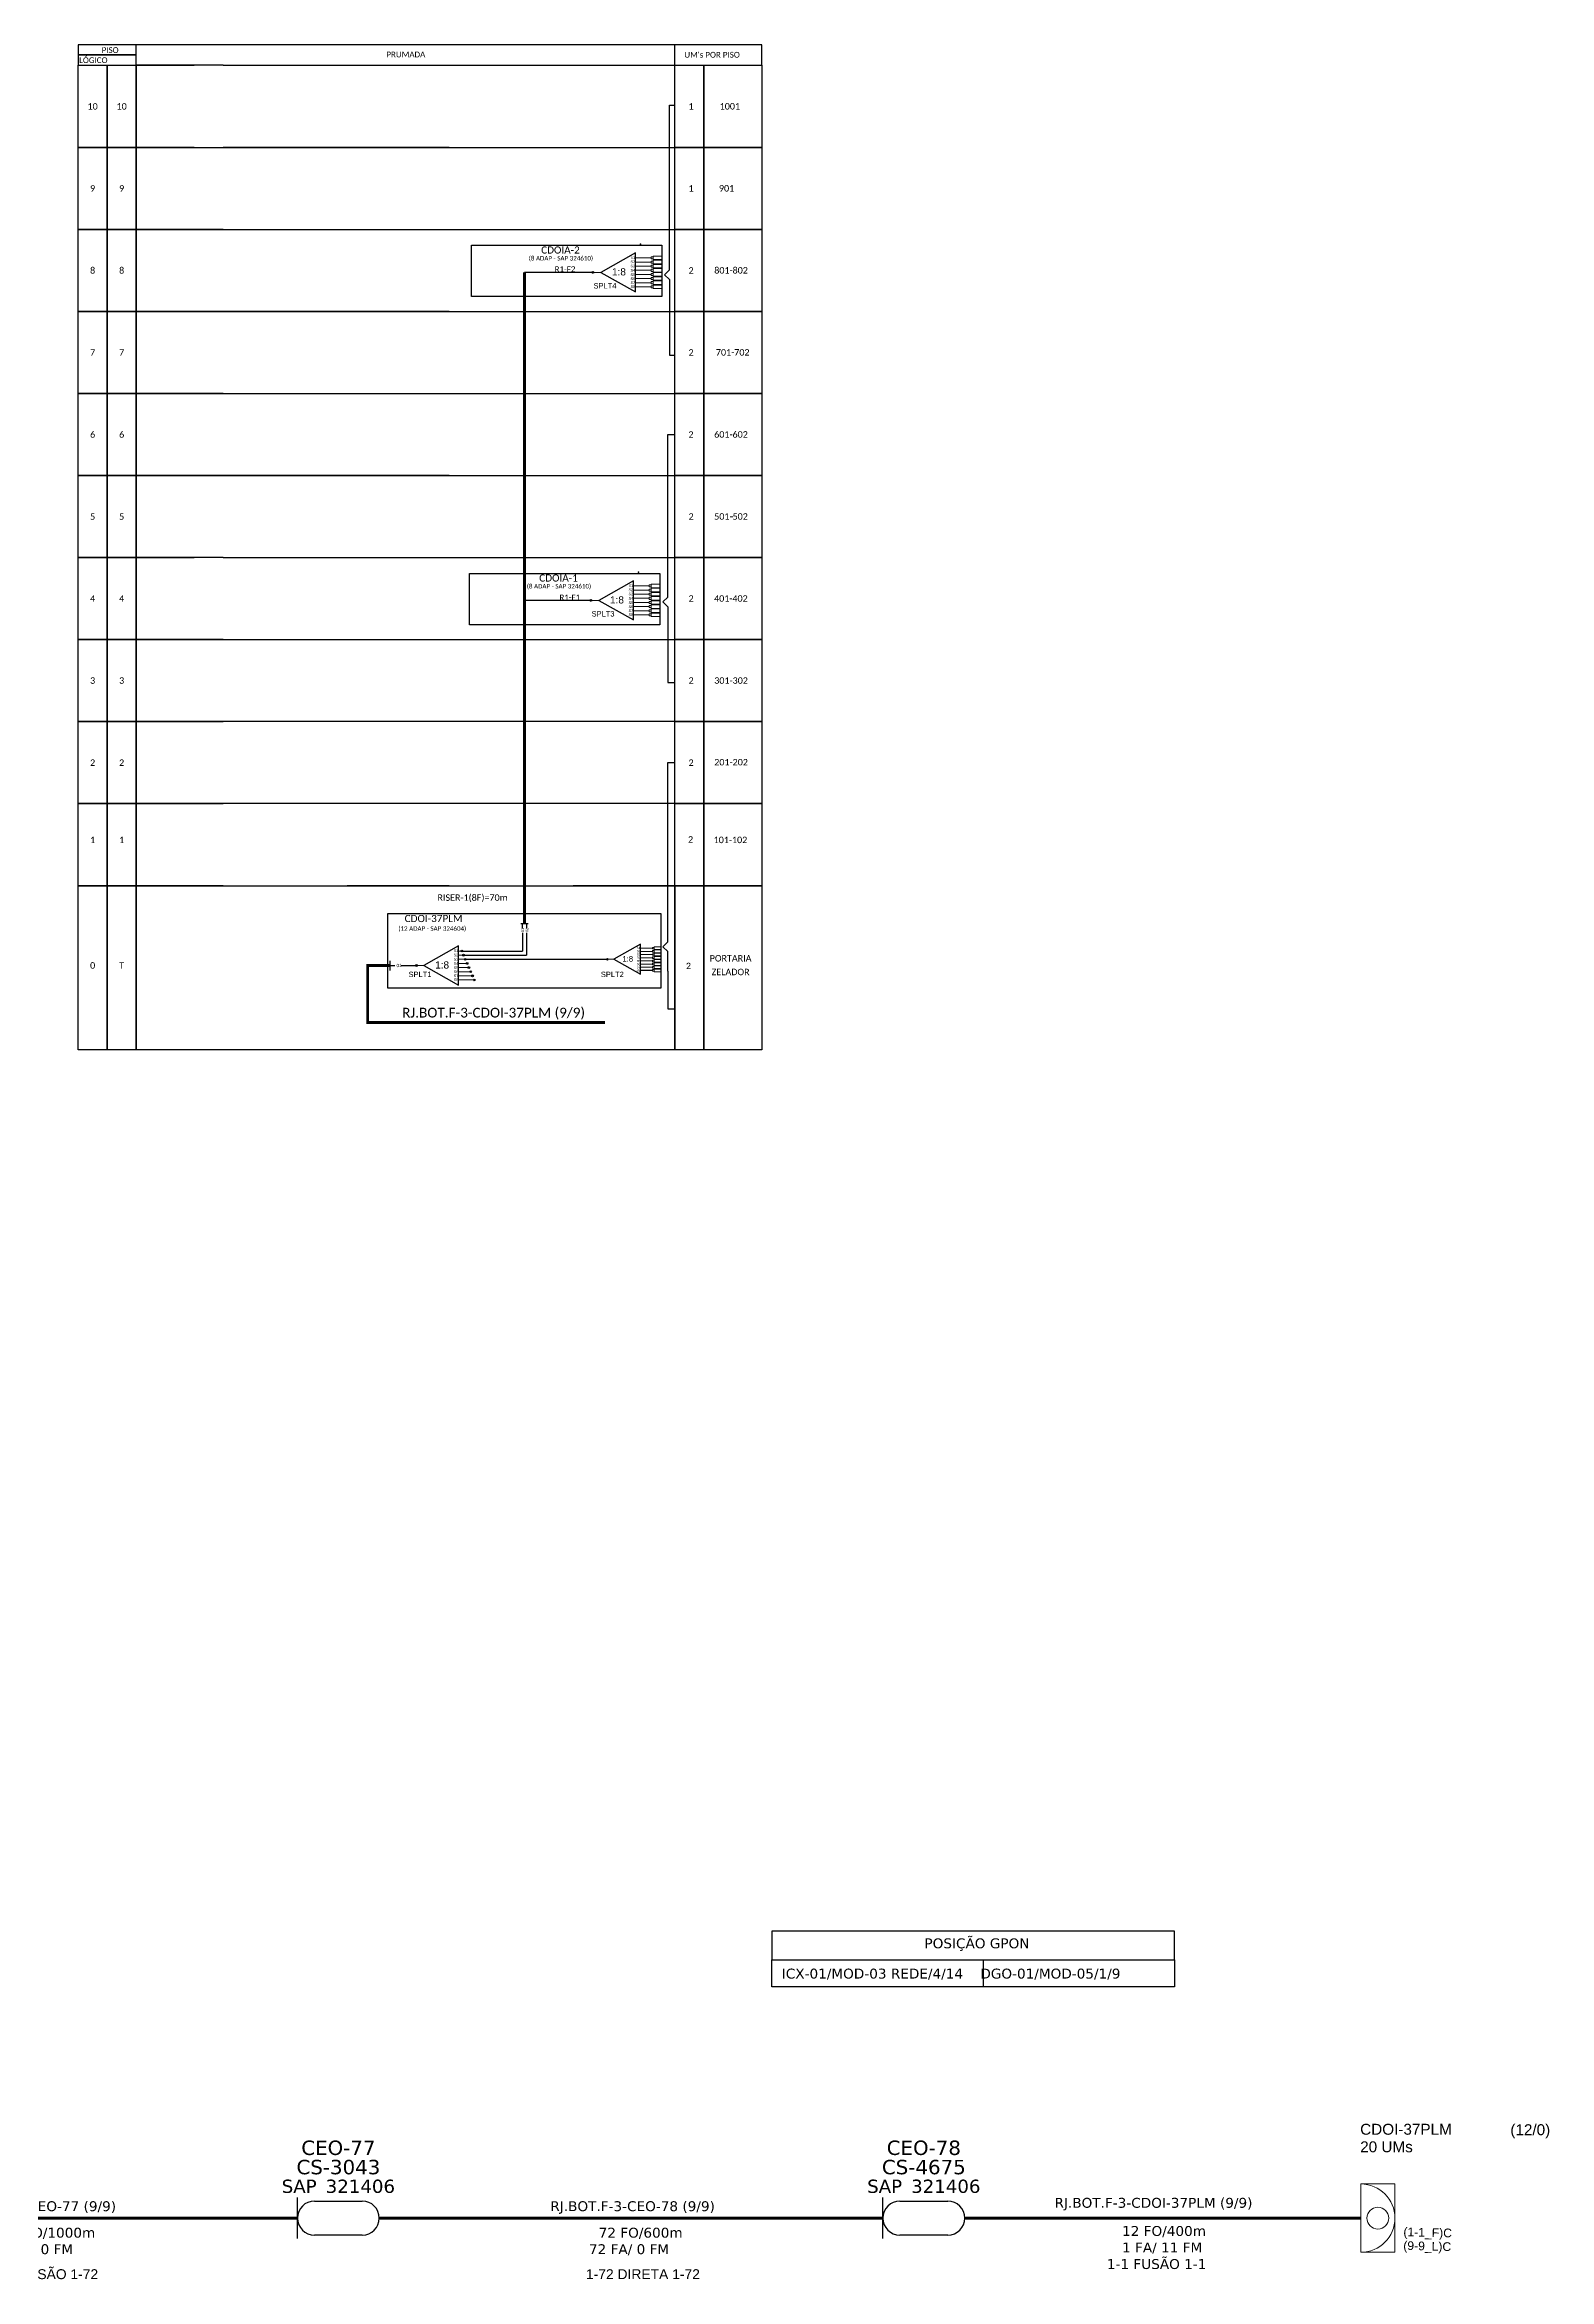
# Model space of a CAD drawing. Header units: millimetres. Extents: x 617751 to 636088, y 68402 to 77988.
# Drawn here: x 635822.5 to 636088.4, y 71635.4 to 72030.4 of the extents above; entities that cross this region are included whole.
import ezdxf
from ezdxf.enums import TextEntityAlignment as Align

# ---------------------------------------------------------------- set-up
doc = ezdxf.new("R2010")
doc.units = ezdxf.units.MM
doc.header["$LTSCALE"] = 3
doc.header["$MEASUREMENT"] = 0
for name, color, linetype, lineweight in [("20.0-LEGENDA DOS CDO'S", 1, 'Continuous', 0), ('20.1-CDO_INTERIOR', 1, 'Continuous', 0), ('40.1-ETIQUETAS', 1, 'Continuous', 20)]:
    doc.layers.add(name, color=color, linetype=linetype, lineweight=lineweight)
for name, color, linetype in [('20.4-CEOS', 1, 'Continuous'), ('20.5-CABO AÉREO', 1, 'FENCELINE1'), ('CAP a Instalar', 1, 'Continuous'), ('CD a instalar', 1, 'Continuous'), ('CEOS', 1, 'Continuous')]:
    doc.layers.add(name, color=color, linetype=linetype)
doc.styles.add('ARIAL', font='arial.ttf')
doc.styles.add('siredit', font='verdana.ttf')
doc.styles.get("Standard").update_dxf_attribs({"font": 'arial.ttf'})
doc.styles.add('style0', font='arial.ttf', dxfattribs={"height": 1.137214})
doc.styles.add('WMF-Calibri0', font='CALIBRI.TTF')
doc.linetypes.add('FENCELINE1', pattern='A,0.25,-0.1,[133,ltypeshp.shx,S=0.1,R=0,X=-0.1,Y=0],-0.1,1', length=1.45)

# ---------------------------------------------------------------- blocks, each defined once
blk = doc.blocks.new('A$C415C251F')
at = {"color": 3}
blk.add_point((0, 0), dxfattribs=at)
blk = doc.blocks.new('LEG_CDOIA8_C-SPLT_DIR')
at = {"color": 3}
blk.add_blockref('A$C415C251F', (0, 0), dxfattribs=at)
at = {"color": 1, "style": 'WMF-Calibri0', "flags": 4}
blk.add_attdef('CDO', (-26.84, -2.61), '', height=2, dxfattribs=at)
blk.add_attdef('MODELO', text='', height=1.5, dxfattribs=at).set_placement((-22.23, -4.54), align=Align.CENTER)
at = {"style": 'ARIAL', "flags": 4}
blk.add_attdef('SPLITAGEM', text='', height=1.5, dxfattribs=at).set_placement((-18.36, -12.59), align=Align.CENTER)
blk = doc.blocks.new('SPLT_1-8_SC-APC')
at = {"color": 1}
blk.add_lwpolyline([(-7.37, -2.1), (-17.04, -7.55), (-7.37, -13), (-7.37, -2.1)], dxfattribs=at)
at = {"color": 3, "lineweight": 0}
for points in [[(-2.99, -3.51), (-7.37, -3.51)], [(-7.37, -4.66), (-2.99, -4.66)], [(-7.37, -5.82), (-2.99, -5.82)], [(-2.41, -3.02), (-2.41, -4)], [(-2.41, -3.02), (0, -3.02)], [(-2.41, -4), (0, -4)], [(-2.41, -4.17), (-2.41, -5.16)], [(-2.41, -4.17), (0, -4.17)], [(-2.41, -5.16), (0, -5.16)], [(-2.41, -5.32), (-2.41, -6.31)], [(-2.41, -5.32), (0, -5.32)], [(-7.37, -6.97), (-2.99, -6.97)], [(-7.37, -8.12), (-2.99, -8.12)], [(-7.37, -9.28), (-2.99, -9.28)], [(-7.37, -10.43), (-2.99, -10.43)], [(-7.37, -11.58), (-2.99, -11.58)], [(-2.41, -6.31), (0, -6.31)], [(-2.41, -6.48), (-2.41, -7.46)], [(-2.41, -6.48), (0, -6.48)], [(-2.41, -7.46), (0, -7.46)], [(-2.41, -7.63), (-2.41, -8.62)], [(-2.41, -7.63), (0, -7.63)], [(-2.41, -8.62), (0, -8.62)], [(-2.41, -8.78), (-2.41, -9.77)], [(-2.41, -8.78), (0, -8.78)], [(-2.41, -9.77), (0, -9.77)], [(-2.41, -9.94), (-2.41, -10.92)], [(-2.41, -9.94), (0, -9.94)], [(-2.41, -10.92), (0, -10.92)], [(-2.41, -11.09), (-2.41, -12.08)], [(-2.41, -11.09), (0, -11.09)], [(-2.41, -12.08), (0, -12.08)]]:
    blk.add_lwpolyline(points, dxfattribs=at)
for points in [[(-2.99, -3.22), (-2.41, -3.22), (-2.41, -3.8), (-2.99, -3.8)], [(-2.99, -4.38), (-2.41, -4.38), (-2.41, -4.95), (-2.99, -4.95)], [(-2.99, -5.53), (-2.41, -5.53), (-2.41, -6.1), (-2.99, -6.1)], [(-2.99, -6.68), (-2.41, -6.68), (-2.41, -7.26), (-2.99, -7.26)], [(-2.99, -7.84), (-2.41, -7.84), (-2.41, -8.41), (-2.99, -8.41)], [(-2.99, -8.99), (-2.41, -8.99), (-2.41, -9.56), (-2.99, -9.56)], [(-2.99, -10.14), (-2.41, -10.14), (-2.41, -10.72), (-2.99, -10.72)], [(-2.99, -11.3), (-2.41, -11.3), (-2.41, -11.87), (-2.99, -11.87)]]:
    blk.add_lwpolyline(points, close=True, dxfattribs=at)
at = {"color": 1, "lineweight": 0}
blk.add_lwpolyline([(-17.04, -7.55), (-19.26, -7.55)], dxfattribs=at)
at = {"color": 1, "style": 'ARIAL'}
for s, height, p in [('S1', 0.75, (-8.74, -3.78)), ('S2', 0.75, (-8.74, -4.97)), ('S3', 0.75, (-8.74, -6.18)), ('1:8', 2, (-13.91, -8.4)), ('S4', 0.75, (-8.74, -7.36)), ('S5', 0.75, (-8.74, -8.57)), ('S6', 0.75, (-8.74, -9.69)), ('S7', 0.75, (-8.74, -10.78)), ('S8', 0.75, (-8.74, -11.9))]:
    blk.add_text(s, height=height, dxfattribs=at).set_placement(p)
blk = doc.blocks.new('SPLT_1-8_DIV_DIR')
h = blk.add_hatch(color=3)
h.dxf.hatch_style = 1
edge = h.paths.add_edge_path()
edge.add_arc((12.77, 4.04), 0.242, 0, 360)
h = blk.add_hatch(color=3)
h.dxf.hatch_style = 1
edge = h.paths.add_edge_path()
edge.add_arc((13.27, 2.88), 0.242, 0, 360)
h = blk.add_hatch(color=3)
h.dxf.hatch_style = 1
edge = h.paths.add_edge_path()
edge.add_arc((13.77, 1.73), 0.242, 0, 360)
h = blk.add_hatch(color=3)
h.dxf.hatch_style = 1
edge = h.paths.add_edge_path()
edge.add_arc((14.27, 0.58), 0.242, 0, 360)
h = blk.add_hatch(color=3)
h.dxf.hatch_style = 1
edge = h.paths.add_edge_path()
edge.add_arc((14.77, -0.58), 0.242, 0, 360)
h = blk.add_hatch(color=3)
h.dxf.hatch_style = 1
edge = h.paths.add_edge_path()
edge.add_arc((15.27, -1.73), 0.242, 0, 360)
h = blk.add_hatch(color=3)
h.dxf.hatch_style = 1
edge = h.paths.add_edge_path()
edge.add_arc((15.77, -2.88), 0.242, 0, 360)
h = blk.add_hatch(color=3)
h.dxf.hatch_style = 1
edge = h.paths.add_edge_path()
edge.add_arc((16.27, -4.04), 0.242, 0, 360)
at = {"color": 1, "lineweight": 0}
blk.add_lwpolyline([(2.22, 0), (0, 0)], dxfattribs=at)
at = {"color": 1}
blk.add_lwpolyline([(11.89, 5.45), (2.22, 0), (11.89, -5.45), (11.89, 5.45)], dxfattribs=at)
at = {"color": 7, "lineweight": 0}
for points in [[(12.77, 4.04), (11.89, 4.04)], [(11.89, 2.88), (13.27, 2.88)], [(11.89, 1.73), (13.77, 1.73)], [(11.89, 0.58), (14.27, 0.58)], [(11.89, -0.58), (14.77, -0.58)], [(11.89, -1.73), (15.27, -1.73)], [(11.89, -2.88), (15.77, -2.88)], [(11.89, -4.04), (16.27, -4.04)]]:
    blk.add_lwpolyline(points, dxfattribs=at)
at = {"color": 3}
for centre in [(12.77, 4.04), (13.27, 2.88), (13.77, 1.73), (14.27, 0.58), (14.77, -0.58), (15.27, -1.73), (15.77, -2.88), (16.27, -4.04)]:
    blk.add_circle(centre, 0.242, dxfattribs=at)
at = {"color": 1, "style": 'ARIAL'}
for s, height, p in [('1:8', 2, (5.35, -0.85)), ('S1', 0.75, (10.52, 3.77)), ('S2', 0.75, (10.52, 2.58)), ('S3', 0.75, (10.52, 1.37)), ('S4', 0.75, (10.52, 0.19)), ('S5', 0.75, (10.52, -1.02)), ('S6', 0.75, (10.52, -2.14)), ('S7', 0.75, (10.52, -3.24)), ('S8', 0.75, (10.52, -4.36))]:
    blk.add_text(s, height=height, dxfattribs=at).set_placement(p)

msp = doc.modelspace()

# ---------------------------------------------------------------- hatches: boundary and pattern name
h = msp.add_hatch(color=3)
h.dxf.hatch_style = 1
edge = h.paths.add_edge_path()
edge.add_arc((635919.4, 71990.2), 0.162, 0, 360)
h = msp.add_hatch(color=3)
h.dxf.hatch_style = 1
edge = h.paths.add_edge_path()
edge.add_arc((635919.05, 71932.21), 0.162, 0, 360)
h = msp.add_hatch(color=3)
h.dxf.hatch_style = 1
edge = h.paths.add_edge_path()
edge.add_arc((635888.23, 71867.67), 0.162, 0, 360)
h = msp.add_hatch(color=3)
h.dxf.hatch_style = 1
edge = h.paths.add_edge_path()
edge.add_arc((635921.97, 71868.76), 0.125, 0, 360)

# ---------------------------------------------------------------- linework, layer by layer
for p, q in [((635909.36, 72030.45), (635838.7, 72030.45)), ((635893.98, 72030.45), (635893.98, 72030.45)), ((635949.27, 72030.45), (635893.98, 72030.45)), ((635949.27, 72026.81), (635949.27, 72030.45)), ((635854.08, 72026.81), (635909.36, 72026.81)), ((635854.08, 72026.81), (635909.36, 72026.81)), ((635893.98, 72026.81), (635949.27, 72026.81)), ((635893.98, 72026.81), (635949.27, 72026.81)), ((635854.08, 72012.3), (635933.89, 72012.3)), ((635854.08, 71997.8), (635933.89, 71997.8)), ((635854.08, 71983.3), (635933.89, 71983.3)), ((635854.08, 71968.8), (635933.89, 71968.8)), ((635854.08, 71954.29), (635933.89, 71954.29)), ((635854.08, 71939.79), (635933.89, 71939.79)), ((635854.08, 71925.29), (635933.89, 71925.29)), ((635828.45, 71881.78), (635828.45, 71881.78)), ((635843.83, 71881.78), (635893.99, 71881.78)), ((635843.83, 71881.78), (635876, 71881.78)), ((635843.83, 71881.78), (635870.87, 71881.78)), ((635893.99, 71881.78), (635876, 71881.78)), ((635883.73, 71881.78), (635910.77, 71881.78)), ((635883.73, 71881.78), (635915.9, 71881.78)), ((635883.73, 71881.78), (635933.89, 71881.78)), ((635933.89, 71881.78), (635915.9, 71881.78))]:
    msp.add_line(p, q)
at = {"color": 0}
for points in [[(635828.45, 72028.63), (635838.7, 72028.63), (635838.7, 72030.45), (635828.45, 72030.45)], [(635828.45, 72026.81), (635838.7, 72026.81), (635838.7, 72028.63), (635828.45, 72028.63)]]:
    msp.add_lwpolyline(points, close=True, dxfattribs=at)
for points in [[(635838.7, 72026.81), (635838.7, 72030.45)], [(635933.88, 72026.81), (635933.88, 72030.45)], [(635854.09, 72026.81), (635838.7, 72026.81)], [(635848.95, 72012.3), (635838.7, 72012.3), (635838.7, 72026.81), (635848.95, 72026.81)], [(635854.08, 72026.81), (635893.99, 72026.81)], [(635848.95, 71997.8), (635838.7, 71997.8), (635838.7, 72012.3), (635848.95, 72012.3)], [(635848.95, 72012.3), (635854.08, 72012.3)], [(635893.99, 72012.3), (635854.08, 72012.3)], [(635848.95, 71983.3), (635838.7, 71983.3), (635838.7, 71997.8), (635848.95, 71997.8)], [(635854.08, 71997.8), (635848.95, 71997.8)], [(635848.95, 71997.8), (635854.08, 71997.8)], [(635854.08, 71997.8), (635893.99, 71997.8)], [(635848.95, 71968.8), (635838.7, 71968.8), (635838.7, 71983.3), (635848.95, 71983.3)], [(635854.08, 71983.3), (635848.95, 71983.3)], [(635848.95, 71983.3), (635854.08, 71983.3)], [(635893.99, 71983.3), (635854.08, 71983.3)], [(635848.95, 71954.29), (635838.7, 71954.29), (635838.7, 71968.8), (635848.95, 71968.8)], [(635854.08, 71968.8), (635848.95, 71968.8)], [(635848.95, 71968.8), (635854.08, 71968.8)], [(635854.08, 71968.8), (635893.99, 71968.8)], [(635848.95, 71939.79), (635838.7, 71939.79), (635838.7, 71954.29), (635848.95, 71954.29)], [(635854.08, 71954.29), (635848.95, 71954.29)], [(635848.95, 71954.29), (635854.08, 71954.29)], [(635893.99, 71954.29), (635854.08, 71954.29)], [(635848.95, 71925.29), (635838.7, 71925.29), (635838.7, 71939.79), (635848.95, 71939.79)], [(635854.08, 71939.79), (635848.95, 71939.79)], [(635848.95, 71910.78), (635838.7, 71910.78), (635838.7, 71925.29), (635848.95, 71925.29)], [(635854.08, 71925.29), (635848.95, 71925.29)], [(635848.95, 71925.29), (635854.08, 71925.29)], [(635848.95, 71896.28), (635838.7, 71896.28), (635838.7, 71910.78), (635848.95, 71910.78)], [(635854.08, 71910.78), (635848.95, 71910.78)], [(635848.95, 71910.78), (635854.08, 71910.78)], [(635893.98, 71910.78), (635864.33, 71910.78)], [(635848.95, 71881.78), (635838.7, 71881.78), (635838.7, 71896.28), (635848.95, 71896.28)], [(635854.08, 71896.28), (635848.95, 71896.28)], [(635848.95, 71896.28), (635854.08, 71896.28)], [(635933.89, 71896.28), (635854.08, 71896.28)], [(635828.45, 71867.28), (635828.45, 71881.78), (635833.58, 71881.78), (635833.58, 71867.28)], [(635833.58, 71867.28), (635833.58, 71881.78), (635838.7, 71881.78), (635838.7, 71867.28)], [(635838.7, 71867.28), (635838.7, 71881.78), (635848.95, 71881.78)], [(635843.83, 71881.78), (635893.99, 71881.78)], [(635854.08, 71881.78), (635848.95, 71881.78)], [(635848.95, 71881.78), (635854.08, 71881.78)], [(635854.08, 71881.78), (635893.99, 71881.78)], [(635883.73, 71881.78), (635933.89, 71881.78)], [(635893.98, 71881.78), (635933.89, 71881.78), (635933.89, 71867.28)], [(635933.89, 71867.28), (635933.89, 71881.78), (635939.01, 71881.78), (635939.01, 71867.28)], [(635939.01, 71867.28), (635939.01, 71881.78), (635949.27, 71881.78), (635949.27, 71867.28)], [(635833.58, 71867.28), (635833.58, 71852.77), (635828.45, 71852.77), (635828.45, 71867.28)], [(635838.7, 71867.28), (635838.7, 71852.77), (635833.58, 71852.77), (635833.58, 71867.28)], [(635848.95, 71852.77), (635838.7, 71852.77), (635838.7, 71867.28)], [(635933.89, 71867.28), (635933.89, 71852.77), (635893.98, 71852.77)], [(635939.01, 71867.28), (635939.01, 71852.77), (635933.89, 71852.77), (635933.89, 71867.28)], [(635949.27, 71867.28), (635949.27, 71852.77), (635939.01, 71852.77), (635939.01, 71867.28)], [(635854.08, 71852.77), (635848.95, 71852.77)], [(635893.99, 71852.77), (635854.08, 71852.77)]]:
    msp.add_lwpolyline(points)
for points in [[(635828.45, 72026.81), (635833.58, 72026.81), (635833.58, 72012.3), (635828.45, 72012.3)], [(635833.58, 72026.81), (635838.7, 72026.81), (635838.7, 72012.3), (635833.58, 72012.3)], [(635933.89, 72026.81), (635939.01, 72026.81), (635939.01, 72012.3), (635933.89, 72012.3)], [(635939.01, 72026.81), (635949.27, 72026.81), (635949.27, 72012.3), (635939.01, 72012.3)], [(635828.45, 72012.3), (635833.58, 72012.3), (635833.58, 71997.8), (635828.45, 71997.8)], [(635833.58, 72012.3), (635838.7, 72012.3), (635838.7, 71997.8), (635833.58, 71997.8)], [(635933.89, 72012.3), (635939.01, 72012.3), (635939.01, 71997.8), (635933.89, 71997.8)], [(635939.01, 72012.3), (635949.27, 72012.3), (635949.27, 71997.8), (635939.01, 71997.8)], [(635828.45, 71997.8), (635833.58, 71997.8), (635833.58, 71983.3), (635828.45, 71983.3)], [(635833.58, 71997.8), (635838.7, 71997.8), (635838.7, 71983.3), (635833.58, 71983.3)], [(635933.89, 71997.8), (635939.01, 71997.8), (635939.01, 71983.3), (635933.89, 71983.3)], [(635939.01, 71997.8), (635949.27, 71997.8), (635949.27, 71983.3), (635939.01, 71983.3)], [(635828.45, 71983.3), (635833.58, 71983.3), (635833.58, 71968.8), (635828.45, 71968.8)], [(635833.58, 71983.3), (635838.7, 71983.3), (635838.7, 71968.8), (635833.58, 71968.8)], [(635933.89, 71983.3), (635939.01, 71983.3), (635939.01, 71968.8), (635933.89, 71968.8)], [(635939.01, 71983.3), (635949.27, 71983.3), (635949.27, 71968.8), (635939.01, 71968.8)], [(635828.45, 71968.8), (635833.58, 71968.8), (635833.58, 71954.29), (635828.45, 71954.29)], [(635833.58, 71968.8), (635838.7, 71968.8), (635838.7, 71954.29), (635833.58, 71954.29)], [(635933.89, 71968.8), (635939.01, 71968.8), (635939.01, 71954.29), (635933.89, 71954.29)], [(635939.01, 71968.8), (635949.27, 71968.8), (635949.27, 71954.29), (635939.01, 71954.29)], [(635828.45, 71954.29), (635833.58, 71954.29), (635833.58, 71939.79), (635828.45, 71939.79)], [(635833.58, 71954.29), (635838.7, 71954.29), (635838.7, 71939.79), (635833.58, 71939.79)], [(635933.89, 71954.29), (635939.01, 71954.29), (635939.01, 71939.79), (635933.89, 71939.79)], [(635939.01, 71954.29), (635949.27, 71954.29), (635949.27, 71939.79), (635939.01, 71939.79)], [(635828.45, 71939.79), (635833.58, 71939.79), (635833.58, 71925.29), (635828.45, 71925.29)], [(635833.58, 71939.79), (635838.7, 71939.79), (635838.7, 71925.29), (635833.58, 71925.29)], [(635933.89, 71939.79), (635939.01, 71939.79), (635939.01, 71925.29), (635933.89, 71925.29)], [(635939.01, 71939.79), (635949.27, 71939.79), (635949.27, 71925.29), (635939.01, 71925.29)], [(635828.45, 71925.29), (635833.58, 71925.29), (635833.58, 71910.78), (635828.45, 71910.78)], [(635833.58, 71925.29), (635838.7, 71925.29), (635838.7, 71910.78), (635833.58, 71910.78)], [(635933.89, 71925.29), (635939.01, 71925.29), (635939.01, 71910.78), (635933.89, 71910.78)], [(635939.01, 71925.29), (635949.27, 71925.29), (635949.27, 71910.78), (635939.01, 71910.78)], [(635828.45, 71910.78), (635833.58, 71910.78), (635833.58, 71896.28), (635828.45, 71896.28)], [(635833.58, 71910.78), (635838.7, 71910.78), (635838.7, 71896.28), (635833.58, 71896.28)], [(635933.89, 71910.78), (635939.01, 71910.78), (635939.01, 71896.28), (635933.89, 71896.28)], [(635939.01, 71910.78), (635949.27, 71910.78), (635949.27, 71896.28), (635939.01, 71896.28)], [(635828.45, 71896.28), (635833.58, 71896.28), (635833.58, 71881.78), (635828.45, 71881.78)], [(635833.58, 71896.28), (635838.7, 71896.28), (635838.7, 71881.78), (635833.58, 71881.78)], [(635933.89, 71896.28), (635939.01, 71896.28), (635939.01, 71881.78), (635933.89, 71881.78)], [(635939.01, 71896.28), (635949.27, 71896.28), (635949.27, 71881.78), (635939.01, 71881.78)]]:
    msp.add_lwpolyline(points, close=True)
at = {"color": 3}
for points in [[(635932.94, 72004.71), (635932.94, 72019.75), (635933.89, 72019.75)], [(635932.94, 71994.55), (635932.94, 72004.71)], [(635932.94, 71990.66), (635932.94, 71994.99)], [(635932.94, 71988.92), (635932.04, 71989.79), (635932.94, 71990.66)], [(635932.94, 71988.92), (635932.94, 71975.57)], [(635932.94, 71975.57), (635933.89, 71975.57)], [(635932.67, 71950.68), (635932.67, 71961.55), (635933.89, 71961.55)], [(635932.67, 71946.65), (635932.67, 71950.68)], [(635932.67, 71936.68), (635932.67, 71946.65)], [(635932.67, 71932.8), (635932.67, 71937.13)], [(635932.67, 71931.06), (635931.76, 71931.93), (635932.67, 71932.8)], [(635932.67, 71931.06), (635932.67, 71917.71)], [(635932.67, 71917.71), (635933.89, 71917.71)], [(635932.67, 71884.83), (635932.67, 71903.53), (635933.89, 71903.53)], [(635932.67, 71871.86), (635932.67, 71884.83)], [(635932.67, 71870.12), (635931.76, 71870.99), (635932.67, 71871.86)], [(635932.67, 71866.67), (635932.67, 71870.12)], [(635883.54, 71867.67), (635884.44, 71867.67)], [(635885.52, 71867.67), (635888.23, 71867.67)], [(635929.95, 71866.8), (635927.82, 71866.8)], [(635932.67, 71866.67), (635932.67, 71860.03)], [(635932.67, 71860.03), (635933.89, 71860.03)]]:
    msp.add_lwpolyline(points, dxfattribs=at)
at = {"color": 1}
for points in [[(635897.95, 71994.98), (635931.6, 71994.98), (635931.6, 71985.91), (635897.95, 71985.91)], [(635897.6, 71936.99), (635931.25, 71936.99), (635931.25, 71927.92), (635897.6, 71927.92)], [(635883.19, 71876.87), (635931.43, 71876.87), (635931.43, 71863.66), (635883.19, 71863.66)]]:
    msp.add_lwpolyline(points, close=True, dxfattribs=at)
at = {"color": 5}
for points in [[(635919.4, 71990.2), (635907.33, 71990.2)], [(635919.05, 71932.21), (635907.33, 71932.21)], [(635907.95, 71875.06), (635906.69, 71875.06)], [(635906.93, 71875.06), (635906.93, 71874.26)], [(635906.97, 71873.43), (635906.97, 71870.22)], [(635907.66, 71875.06), (635907.66, 71874.25)], [(635907.7, 71873.43), (635907.7, 71869.49)], [(635896.09, 71870.22), (635906.97, 71870.22)], [(635896.4, 71869.49), (635907.7, 71869.49)], [(635896.72, 71868.76), (635907.22, 71868.76)], [(635907.22, 71868.76), (635921.84, 71868.76)]]:
    msp.add_lwpolyline(points, dxfattribs=at)
at = {"color": 7}
for points in [[(635864.33, 71910.78), (635854.08, 71910.78)], [(635933.89, 71910.78), (635879.29, 71910.78)]]:
    msp.add_lwpolyline(points, dxfattribs=at)
at = {"color": 1}
for points in [[(635927.82, 71871.42), (635923.11, 71868.76), (635927.82, 71866.11), (635927.82, 71871.42)], [(635883.54, 71868.52), (635883.54, 71866.81)]]:
    msp.add_lwpolyline(points, dxfattribs=at)
at = {"color": 3, "lineweight": 0}
for points in [[(635929.95, 71870.73), (635927.82, 71870.73)], [(635927.82, 71870.17), (635929.95, 71870.17)], [(635927.82, 71869.6), (635929.95, 71869.6)], [(635930.23, 71870.97), (635931.41, 71870.97)], [(635930.23, 71870.97), (635930.23, 71870.49)], [(635930.23, 71870.49), (635931.41, 71870.49)], [(635930.23, 71870.41), (635931.41, 71870.41)], [(635930.23, 71870.41), (635930.23, 71869.93)], [(635930.23, 71869.93), (635931.41, 71869.93)], [(635930.23, 71869.85), (635931.41, 71869.85)], [(635930.23, 71869.85), (635930.23, 71869.36)], [(635930.23, 71869.36), (635931.41, 71869.36)], [(635927.82, 71869.04), (635929.95, 71869.04)], [(635927.82, 71868.48), (635929.95, 71868.48)], [(635927.82, 71867.92), (635929.95, 71867.92)], [(635927.82, 71867.36), (635929.95, 71867.36)], [(635930.23, 71869.28), (635931.41, 71869.28)], [(635930.23, 71869.28), (635930.23, 71868.8)], [(635930.23, 71868.8), (635931.41, 71868.8)], [(635930.23, 71868.72), (635931.41, 71868.72)], [(635930.23, 71868.72), (635930.23, 71868.24)], [(635930.23, 71868.24), (635931.41, 71868.24)], [(635930.23, 71868.16), (635931.41, 71868.16)], [(635930.23, 71868.16), (635930.23, 71867.68)], [(635930.23, 71867.68), (635931.41, 71867.68)], [(635930.23, 71867.6), (635931.41, 71867.6)], [(635930.23, 71867.6), (635930.23, 71867.12)], [(635930.23, 71867.12), (635931.41, 71867.12)], [(635930.23, 71867.04), (635931.41, 71867.04)], [(635930.23, 71867.04), (635930.23, 71866.56)], [(635930.23, 71866.56), (635931.41, 71866.56)]]:
    msp.add_lwpolyline(points, dxfattribs=at)
for points in [[(635929.95, 71870.87), (635930.23, 71870.87), (635930.23, 71870.59), (635929.95, 71870.59)], [(635929.95, 71870.31), (635930.23, 71870.31), (635930.23, 71870.03), (635929.95, 71870.03)], [(635929.95, 71869.74), (635930.23, 71869.74), (635930.23, 71869.47), (635929.95, 71869.47)], [(635929.95, 71869.18), (635930.23, 71869.18), (635930.23, 71868.9), (635929.95, 71868.9)], [(635929.95, 71868.62), (635930.23, 71868.62), (635930.23, 71868.34), (635929.95, 71868.34)], [(635929.95, 71868.06), (635930.23, 71868.06), (635930.23, 71867.78), (635929.95, 71867.78)], [(635929.95, 71867.5), (635930.23, 71867.5), (635930.23, 71867.22), (635929.95, 71867.22)], [(635929.95, 71866.94), (635930.23, 71866.94), (635930.23, 71866.66), (635929.95, 71866.66)]]:
    msp.add_lwpolyline(points, close=True, dxfattribs=at)
at = {"color": 1, "const_width": 0.507}
for points in [[(635883.54, 71867.67), (635879.61, 71867.67), (635879.61, 71857.6), (635883.96, 71857.6)], [(635883.54, 71857.6), (635921.58, 71857.6)]]:
    msp.add_lwpolyline(points, dxfattribs=at)
at = {"color": 1, "lineweight": 0}
msp.add_lwpolyline([(635923.11, 71868.76), (635922.03, 71868.76)], dxfattribs=at)
at = {"color": 3}
for centre, radius in [((635919.4, 71990.2), 0.162), ((635919.05, 71932.21), 0.162), ((635888.23, 71867.67), 0.162), ((635921.97, 71868.76), 0.125)]:
    msp.add_circle(centre, radius, dxfattribs=at)
at = {"layer": '20.1-CDO_INTERIOR', "color": 1, "lineweight": 18}
msp.add_lwpolyline([(636061.16, 71640.2), (636061.16, 71652.27), (636055.12, 71652.27), (636055.12, 71640.2)], close=True, dxfattribs=at)
msp.add_circle((636058.14, 71646.23), 1.93, dxfattribs=at)
msp.add_arc((636055.12, 71646.23), 6.03, 270, 90, dxfattribs=at)
at = {"layer": '20.4-CEOS', "color": 1}
for p, q in [((635867.21, 71642.61), (635867.21, 71649.86)), ((635870.22, 71649.24), (635878.66, 71649.24)), ((635970.67, 71642.61), (635970.67, 71649.86)), ((635973.68, 71649.24), (635982.12, 71649.24)), ((635878.66, 71643.22), (635870.22, 71643.22)), ((635982.12, 71643.22), (635973.68, 71643.22))]:
    msp.add_line(p, q, dxfattribs=at)
for centre, major_axis, start_param, end_param in [((635870.22, 71646.23), (-2.13, 2.13), -0.785398, 2.356194), ((635878.66, 71646.23), (2.13, 2.13), 3.926991, 7.068583), ((635973.68, 71646.23), (-2.13, 2.13), -0.785398, 2.356194), ((635982.12, 71646.23), (2.13, 2.13), 3.926991, 7.068583)]:
    msp.add_ellipse(centre, major_axis=major_axis, ratio=1, start_param=start_param, end_param=end_param, dxfattribs=at)
at = {"layer": '20.5-CABO AÉREO', "color": 5, "linetype": 'Continuous', "ltscale": 0.045, "const_width": 0.506}
msp.add_lwpolyline([(635907.33, 71990.2), (635907.33, 71875.06)], dxfattribs=at)
at = {"layer": 'CAP a Instalar', "color": 1, "ltscale": 7, "const_width": 0.545}
for points in [[(635778.21, 71646.23), (635867.21, 71646.23)], [(635881.67, 71646.23), (635970.67, 71646.23)], [(635985.13, 71646.23), (636055.12, 71646.23)]]:
    msp.add_lwpolyline(points, dxfattribs=at)
at = {"layer": 'CD a instalar', "color": 1, "linetype": 'Continuous'}
for p, q in [((636022.19, 71696.93), (635951.03, 71696.93)), ((635951.03, 71696.93), (635951.03, 71691.87)), ((636022.19, 71691.87), (636022.19, 71696.93)), ((635951.03, 71691.87), (636022.19, 71691.87)), ((635988.4, 71691.87), (635988.4, 71687.13))]:
    msp.add_line(p, q, dxfattribs=at)
msp.add_lwpolyline([(635951.03, 71691.87), (636022.19, 71691.87), (636022.19, 71687.13), (635951.03, 71687.13)], close=True, dxfattribs=at)

# ---------------------------------------------------------------- block references
at = {"color": 3}
ref = msp.add_blockref('LEG_CDOIA8_C-SPLT_DIR', (635927.84, 71995.17), dxfattribs=dict(at, xscale=0.6333661417593249, yscale=0.6333661417302211, zscale=0.6333661417322836))
ref.add_attrib('CDO', 'CDOIA-2', (635910.27, 71993.52), dxfattribs={"color": 1, "height": 1.267, "style": 'WMF-Calibri0'})
ref.add_attrib('MODELO', '(8 ADAP - SAP 324610)', dxfattribs={"color": 1, "height": 0.7917, "style": 'WMF-Calibri0'}).set_placement((635913.76, 71992.3), align=Align.CENTER)
ref.add_attrib('SPLITAGEM', 'SPLT4', dxfattribs={"height": 0.95, "style": 'ARIAL'}).set_placement((635921.55, 71987.35), align=Align.CENTER)
at = {"color": 3, "xscale": 0.6333661417593249, "yscale": 0.6333661417302211, "zscale": 0.6333661417322836}
for p in [(635931.6, 71994.98), (635931.25, 71936.99)]:
    msp.add_blockref('SPLT_1-8_SC-APC', p, dxfattribs=at)
at = {"color": 3}
ref = msp.add_blockref('LEG_CDOIA8_C-SPLT_DIR', (635927.5, 71937.19), dxfattribs=dict(at, xscale=0.6333661417593249, yscale=0.6333661417302211, zscale=0.6333661417322836))
ref.add_attrib('CDO', 'CDOIA-1', (635909.93, 71935.54), dxfattribs={"color": 1, "height": 1.267, "style": 'WMF-Calibri0'})
ref.add_attrib('MODELO', '(8 ADAP - SAP 324610)', dxfattribs={"color": 1, "height": 0.7917, "style": 'WMF-Calibri0'}).set_placement((635913.42, 71934.32), align=Align.CENTER)
ref.add_attrib('SPLITAGEM', 'SPLT3', dxfattribs={"height": 0.95, "style": 'ARIAL'}).set_placement((635921.21, 71929.36), align=Align.CENTER)
at = {"xscale": 0.6333661417593249, "yscale": 0.6333661417302211, "zscale": 0.6333661417322836}
msp.add_blockref('SPLT_1-8_DIV_DIR', (635888.15, 71867.67), dxfattribs=at)

# ---------------------------------------------------------------- texts
at = {"color": 0, "style": 'WMF-Calibri0'}
for s, height, p in [('  LÓGICO', 1.019, (635827.9, 72027.2)), ('     PISO', 1.019, (635830.8, 72028.99)), ('PRUMADA', 1.019, (635882.92, 72028.21)), ("UM's POR PISO", 1.0187, (635935.58, 72028.16))]:
    msp.add_text(s, height=height, dxfattribs=at).set_placement(p)
at = {"color": 7, "linetype": 'Continuous', "style": 'WMF-Calibri0'}
for s, p in [('1001 ', (635941.82, 72018.99)), ('901', (635941.69, 72004.49)), ('801-802', (635940.86, 71989.99)), ('701-702', (635941.15, 71975.49)), ('601-602', (635940.85, 71960.98)), ('501-502', (635940.85, 71946.48)), ('-', (635943.69, 71946.48)), ('401-402', (635940.83, 71931.98)), ('301-302', (635940.86, 71917.47)), ('201-202', (635940.86, 71903.04)), ('2', (635936.23, 71889.38))]:
    msp.add_text(s, height=1.14, dxfattribs=at).set_placement(p)
at = {"color": 5, "style": 'WMF-Calibri0'}
for s, p in [('R1-F2', (635912.65, 71990.26)), ('R1-F1', (635913.5, 71932.23))]:
    msp.add_text(s, height=1.013, dxfattribs=at).set_placement(p)
at = {"color": 1, "style": 'WMF-Calibri0'}
msp.add_text('(12 ADAP - SAP 324604)', height=0.7917, dxfattribs=at).set_placement((635891.03, 71873.81), align=Align.CENTER)
at = {"color": 1}
for s, height, style, p in [('CDOI-37PLM', 1.267, 'WMF-Calibri0', (635886.15, 71875.34)), ('S1', 0.365, 'ARIAL', (635927.15, 71870.6)), ('S2', 0.365, 'ARIAL', (635927.15, 71870.02)), ('S3', 0.365, 'ARIAL', (635927.15, 71869.43)), ('1:8', 0.974, 'ARIAL', (635924.63, 71868.35)), ('S4', 0.365, 'ARIAL', (635927.15, 71868.86)), ('S5', 0.365, 'ARIAL', (635927.15, 71868.26)), ('S6', 0.365, 'ARIAL', (635927.15, 71867.72)), ('S7', 0.365, 'ARIAL', (635927.15, 71867.18)), ('S8', 0.365, 'ARIAL', (635927.15, 71866.64))]:
    msp.add_text(s, height=height, dxfattribs=dict(at, style=style)).set_placement(p)
at = {"style": 'ARIAL'}
for s, p in [('01', (635907.02, 71873.94)), ('02', (635907.75, 71873.94))]:
    msp.add_text(s, height=0.475, rotation=90, dxfattribs=at).set_placement(p, align=Align.MIDDLE_CENTER)
for s, p in [('SPLT1', (635888.86, 71865.62)), ('SPLT2', (635922.85, 71865.62))]:
    msp.add_text(s, height=0.95, dxfattribs=at).set_placement(p, align=Align.CENTER)
at = {"color": 1, "linetype": 'Continuous', "style": 'ARIAL'}
for s, p in [('1-72 FUSÃO 1-72', (635812.4, 71635.44)), ('1-72 DIRETA 1-72', (635918.19, 71635.44))]:
    msp.add_text(s, height=1.752, dxfattribs=at).set_placement(p)
at = {"color": 1, "linetype": 'Continuous', "char_height": 1.752, "width": 54.5384, "attachment_point": 1}
for s, insert in [('{\\fVerdana|b0|i0|c0|p34;\\P\\pi17;  72 FO/1000m\\P\\pi0;                      72 FA/ 0 FM\\P                 }', (635796.58, 71647.45)), ('{\\fVerdana|b0|i0|c0|p34;\\P\\pi17;12 FO/400m\\P1 FA/ 11 FM\\P\\pi14.32;1-1 FUSÃO 1-1}', (635995.93, 71647.75))]:
    msp.add_mtext(s, dxfattribs=dict(at, insert=insert))
at = {"color": 7, "linetype": 'Continuous', "style": 'WMF-Calibri0', "flags": 12}
for tag, text, p in [('10', 'XX', (635831.01, 72019.55)), ('10', 'XX', (635836.14, 72019.55)), ('1', '1', (635936.77, 72019.55)), ('9', 'XX', (635831.01, 72005.05)), ('9', 'XX', (635836.14, 72005.05)), ('1', 'XX', (635936.77, 72005.05)), ('8', 'XX', (635831.01, 71990.55)), ('8', '8', (635836.14, 71990.55)), ('2', 'XX', (635936.77, 71990.55)), ('7', 'XX', (635831.01, 71976.05)), ('7', 'XX', (635836.14, 71976.05)), ('2', '1', (635936.77, 71976.05)), ('6', 'XX', (635831.01, 71961.54)), ('6', 'XX', (635836.14, 71961.54)), ('2', 'XX', (635936.74, 71961.54)), ('5', 'XX', (635831.01, 71947.04)), ('5', '5', (635836.14, 71947.04)), ('2', 'XX', (635936.77, 71947.04)), ('4', 'XX', (635831.01, 71932.54)), ('4', 'XX', (635836.14, 71932.54)), ('2', 'XX', (635936.77, 71932.54)), ('3', 'XX', (635831.01, 71918.04)), ('3', 'XX', (635836.14, 71918.04)), ('2', 'XX', (635936.77, 71918.04)), ('2', 'XX', (635831.01, 71903.53)), ('2', 'XX', (635836.14, 71903.53)), ('2', 'XX', (635936.77, 71903.53)), ('1', 'XX', (635831.01, 71889.87)), ('1', '1', (635836.14, 71889.87)), ('101-102', '', (635943.72, 71889.87)), ('PORTARIA', 'XX', (635943.75, 71868.94)), ('0', 'XX', (635831.01, 71867.68)), ('T', 'XX', (635836.14, 71867.68)), ('2', 'XX', (635936.3, 71867.59)), ('ZELADOR', 'XX', (635943.75, 71866.52))]:
    msp.add_attdef(tag, text=text, height=1.14, dxfattribs=at).set_placement(p, align=Align.MIDDLE_CENTER)
at = {"style": 'ARIAL', "flags": 12}
msp.add_attdef('01', text='5', height=0.585, dxfattribs=at).set_placement((635885.17, 71867.67), align=Align.MIDDLE_CENTER)
at = {"layer": "20.0-LEGENDA DOS CDO'S", "color": 1, "linetype": 'Continuous', "style": 'ARIAL'}
for s, p in [('CDOI-37PLM', (636055.01, 71660.97)), ('20 UMs', (636055.01, 71657.87))]:
    msp.add_text(s, height=1.931, dxfattribs=at).set_placement(p)
msp.add_text('       (12/0)', height=1.931, dxfattribs=at).set_placement((636082.45, 71660.89), align=Align.CENTER)
at = {"layer": '20.4-CEOS', "color": 1, "style": 'siredit'}
for tag, text, p in [('CEO-77', 'CEOSXXX', (635874.44, 71659.94)), ('CEO-78', 'CEOSXXX', (635977.9, 71659.94)), ('CS-3043', 'CS-XXXX', (635874.44, 71656.53)), ('CS-4675', 'CS-XXXX', (635977.9, 71656.53))]:
    msp.add_attdef(tag, text=text, height=2.549, dxfattribs=at).set_placement(p, align=Align.TOP_CENTER)
at = {"layer": '20.5-CABO AÉREO', "color": 5, "linetype": 'Continuous', "ltscale": 0.045, "style": 'WMF-Calibri0'}
msp.add_text('RISER-1(8F)=70m', height=1.1401, dxfattribs=at).set_placement((635891.95, 71879.1))
at = {"layer": '40.1-ETIQUETAS', "style": 'WMF-Calibri0'}
msp.add_text('RJ.BOT.F-3-CDOI-37PLM (9/9)', height=1.7221, dxfattribs=at).set_placement((635885.7, 71858.47))
at = {"layer": 'CAP a Instalar', "color": 1, "ltscale": 7, "char_height": 1.5363, "attachment_point": 7, "rotation": 358.5188, "style": 'style0'}
for s, insert in [('({\\fArial|b0|i0|c0|p34;1-1}_F){\\fArial|b0|i0|c0|p34;C}', (636062.62, 71642.58)), ('({\\fArial|b0|i0|c0|p34;9}-{\\fArial|b0|i0|c0|p34;9}_L)C', (636062.6, 71640.16))]:
    msp.add_mtext(s, dxfattribs=dict(at, insert=insert))
at = {"layer": 'CD a instalar', "color": 1, "linetype": 'Continuous', "char_height": 1.752, "attachment_point": 1}
for s, insert, width in [('{\\fVerdana|b0|i0|c0|p34;POSIÇÃO GPON}', (635978.01, 71695.68), 89.0568), ('\\fVerdana|b0|i0|c0|p34; ICX-01/MOD-03 REDE/4/14    DGO-01/MOD-05/1/9', (635952.03, 71690.33), 89.0568), ('{\\fVerdana|b0|i0|c0|p34;RJ.BOT.F-3-CEO-77 (9/9)}', (635806.07, 71649.21), 76.6993), ('{\\fVerdana|b0|i0|c0|p34;RJ.BOT.F-3-CEO-78 (9/9)}', (635911.89, 71649.21), 76.6993), ('{\\fVerdana|b0|i0|c0|p34;\\PRJ.BOT.F-3-CDOI-37PLM (9/9)}', (636000.99, 71652.73), 77.9483), ('{\\fVerdana|b0|i0|c0|p34;\\P\\pi17;  72 FO/600m\\P\\pi0;                      72 FA/ 0 FM\\P                 }', (635901.91, 71647.45), 89.0568)]:
    msp.add_mtext(s, dxfattribs=dict(at, insert=insert, width=width))
at = {"layer": 'CEOS', "color": 1, "style": 'siredit'}
for tag, p in [('SAP', (635867.51, 71651.86)), ('321406', (635878.32, 71651.86)), ('SAP', (635970.97, 71651.86)), ('321406', (635981.78, 71651.86))]:
    msp.add_attdef(tag, text='', height=2.34, dxfattribs=at).set_placement(p, align=Align.MIDDLE_CENTER)

doc.saveas('drawing.dxf')
